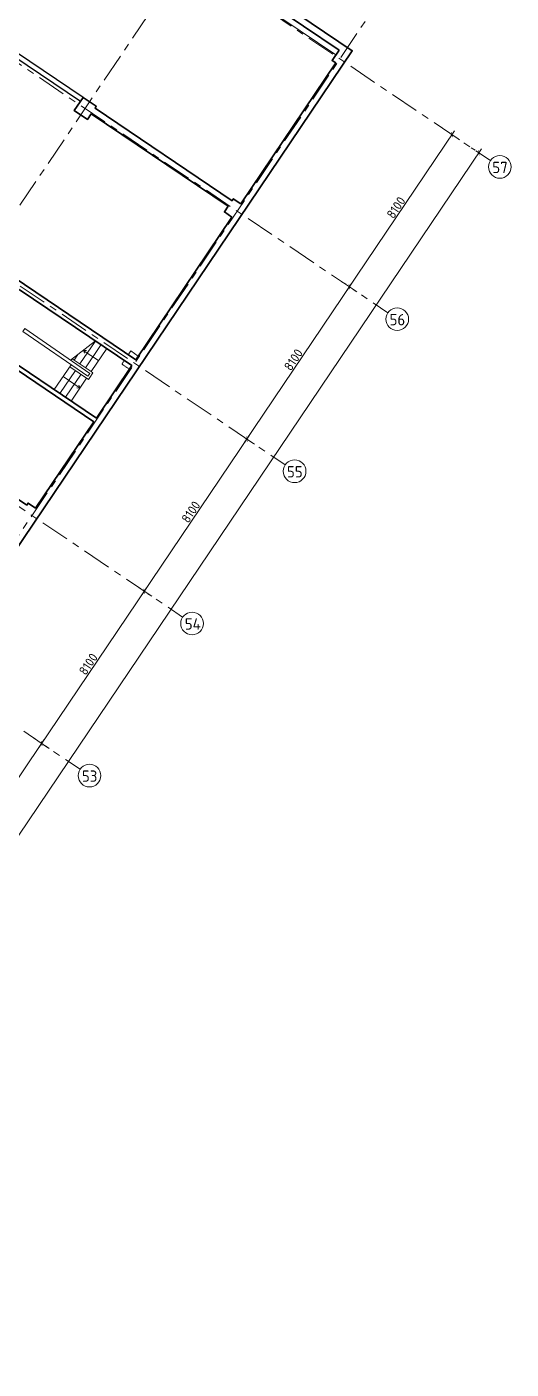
# Model space of a CAD drawing. Header units: millimetres. Extents: x -813692 to 807431, y 0 to 1813163.
# Drawn here: x 126258 to 147640, y 852099 to 911334 of the extents above; entities that cross this region are included whole.
import ezdxf

# ---------------------------------------------------------------- set-up
doc = ezdxf.new("R2010")
doc.units = ezdxf.units.MM
doc.linetypes.add('ГОСТ 2.303 4', pattern=[7, 5, -2, 0])
doc.linetypes.add('Линия сетки', pattern=[22.225, 12.7, -3.175, 3.175, -3.175])
for name, color, linetype, lineweight in [('A-ANNO-DIMS', 7, 'Continuous', 9), ('KR_0.35', 252, 'Continuous', 35), ('S-GRID', 252, 'Continuous', 9), ('АР_блоки200', 252, 'Continuous', 30), ('АР_демонт.несущ', 252, 'ГОСТ 2.303 4', 20), ('АР_монолит', 252, 'Continuous', 50), ('АР_Площади', 252, 'Continuous', 0), ('АР_тонкая линия', 252, 'Continuous', 5)]:
    doc.layers.add(name, color=color, linetype=linetype, lineweight=lineweight)
doc.styles.add('GOST 2.304', font='')
doc.styles.get('GOST 2.304').set_extended_font_data('GOST Common')
doc.dimstyles.new('М-200', dxfattribs={"dimtxt": 400, "dimasz": 160, "dimexe": 200, "dimexo": 400, "dimgap": 50, "dimtad": 1, "dimdec": 0, "dimzin": 0, "dimdsep": 46, "dimtxsty": 'GOST 2.304', "dimblk": 'ARCHTICK', "dimcen": 180, "dimdle": 200, "dimadec": 0, "dimazin": 0, "dimtfac": 1, "dimtdec": 0, "dimtmove": 1, "dimatfit": 0, "dimfxl": 1, "dimtolj": 1, "dimtzin": 0, "dimarcsym": 0})

# ---------------------------------------------------------------- blocks, each defined once
blk = doc.blocks.new('КР_подвал')
at = {"layer": 'KR_0.35', "ltscale": 200}
for points in [[(251583, 91527), (307390, 174265), (377983, 126649), (322176, 43911)], [(371100, 130930), (377401, 126680)], [(377401, 126680), (377093, 126224), (377259, 126112)], [(373065, 119895), (377259, 126112)], [(366626, 124117), (366681, 124200), (366101, 124592), (365710, 124011), (366290, 123620), (366458, 123869)], [(366458, 123869), (372510, 119787)], [(366626, 124117), (372677, 120035)], [(372510, 119787), (372342, 119538), (372674, 119314)], [(373065, 119895), (372733, 120118), (372677, 120035)], [(368424, 113014), (372674, 119314)], [(362040, 117319), (368424, 113014)], [(363282, 116120), (368256, 112765)], [(366578, 110278), (361438, 113745), (361956, 114512)], [(366690, 110444), (361716, 113799), (362121, 114400)], [(366690, 110444), (368256, 112765)], [(357567, 110687), (363619, 106605)], [(364006, 106464), (366578, 110278)], [(364006, 106464), (363674, 106688), (363619, 106605)]]:
    blk.add_lwpolyline(points, dxfattribs=at)
blk = doc.blocks.new('_ArchTick')
at = {"color": 0, "linetype": 'ByBlock', "const_width": 0.15}
blk.add_lwpolyline([(-0.5, -0.5), (0.5, 0.5)], dxfattribs=at)
blk = doc.blocks.new('*D90')
at = {"layer": 'A-ANNO-DIMS', "color": 0, "lineweight": -2, "transparency": 16777216}
for p, q in [((-44724, -124347), (-39971, -117300)), ((-39751, -117690), (-39917, -117578)), ((-44281, -124405), (-44447, -124293))]:
    blk.add_line(p, q, dxfattribs=at)
at = {"layer": 'Defpoints', "color": 0, "lineweight": 30, "transparency": 16777216}
for p in [(-40083, -117466), (-40083, -117466), (-44612, -124181)]:
    blk.add_point(p, dxfattribs=at)
at = {"layer": 'A-ANNO-DIMS', "color": 0, "lineweight": -2, "transparency": 16777216, "xscale": 160, "yscale": 160, "zscale": 160}
for p, rotation in [((-40083, -117466), 55.99999854218746), ((-44612, -124181), 235.9999985421874)]:
    blk.add_blockref('_ArchTick', p, dxfattribs=dict(at, rotation=rotation))
at = {"layer": 'A-ANNO-DIMS', "color": 0, "transparency": 16777216, "insert": (-42555, -120684), "char_height": 400, "attachment_point": 5, "rotation": 56, "style": 'GOST 2.304'}
blk.add_mtext('\\A1;8100', dxfattribs=at)
blk = doc.blocks.new('*D9')
at = {"layer": 'A-ANNO-DIMS', "color": 0, "lineweight": -2, "transparency": 16777216}
for p, q in [((-40195, -117632), (-35442, -110585)), ((-35885, -110527), (-35719, -110639)), ((-40415, -117243), (-40249, -117354))]:
    blk.add_line(p, q, dxfattribs=at)
at = {"layer": 'Defpoints', "color": 0, "lineweight": 30, "transparency": 16777216}
for p in [(-35553, -110751), (-35553, -110751), (-40083, -117466)]:
    blk.add_point(p, dxfattribs=at)
at = {"layer": 'A-ANNO-DIMS', "color": 0, "lineweight": -2, "transparency": 16777216, "xscale": 160, "yscale": 160, "zscale": 160}
for p, rotation in [((-35553, -110751), 55.99999854218737), ((-40083, -117466), 235.9999985421874)]:
    blk.add_blockref('_ArchTick', p, dxfattribs=dict(at, rotation=rotation))
at = {"layer": 'A-ANNO-DIMS', "color": 0, "transparency": 16777216, "insert": (-38025, -113969), "char_height": 400, "attachment_point": 5, "rotation": 56, "style": 'GOST 2.304'}
blk.add_mtext('\\A1;8100', dxfattribs=at)
blk = doc.blocks.new('*D10')
at = {"layer": 'A-ANNO-DIMS', "color": 0, "lineweight": -2, "transparency": 16777216}
for p, q in [((-35665, -110917), (-30912, -103870)), ((-30692, -104260), (-30858, -104148)), ((-35222, -110975), (-35388, -110863))]:
    blk.add_line(p, q, dxfattribs=at)
at = {"layer": 'Defpoints', "color": 0, "lineweight": 30, "transparency": 16777216}
for p in [(-31024, -104036), (-31024, -104036), (-35553, -110751)]:
    blk.add_point(p, dxfattribs=at)
at = {"layer": 'A-ANNO-DIMS', "color": 0, "lineweight": -2, "transparency": 16777216, "xscale": 160, "yscale": 160, "zscale": 160}
for p, rotation in [((-31024, -104036), 55.9999985421872), ((-35553, -110751), 235.9999985421872)]:
    blk.add_blockref('_ArchTick', p, dxfattribs=dict(at, rotation=rotation))
at = {"layer": 'A-ANNO-DIMS', "color": 0, "transparency": 16777216, "insert": (-33496, -107254), "char_height": 400, "attachment_point": 5, "rotation": 56, "style": 'GOST 2.304'}
blk.add_mtext('\\A1;8100', dxfattribs=at)
blk = doc.blocks.new('*D11')
at = {"layer": 'A-ANNO-DIMS', "color": 0, "lineweight": -2, "transparency": 16777216}
for p, q in [((-26826, -97097), (-26660, -97209)), ((-31136, -104202), (-26383, -97155)), ((-31356, -103812), (-31190, -103924))]:
    blk.add_line(p, q, dxfattribs=at)
at = {"layer": 'Defpoints', "color": 0, "lineweight": 30, "transparency": 16777216}
for p in [(-26495, -97321), (-26495, -97321), (-31024, -104036)]:
    blk.add_point(p, dxfattribs=at)
at = {"layer": 'A-ANNO-DIMS', "color": 0, "lineweight": -2, "transparency": 16777216, "xscale": 160, "yscale": 160, "zscale": 160}
for p, rotation in [((-26495, -97321), 55.99999854218748), ((-31024, -104036), 235.9999985421875)]:
    blk.add_blockref('_ArchTick', p, dxfattribs=dict(at, rotation=rotation))
at = {"layer": 'A-ANNO-DIMS', "color": 0, "transparency": 16777216, "insert": (-28967, -100538), "char_height": 400, "attachment_point": 5, "rotation": 56, "style": 'GOST 2.304'}
blk.add_mtext('\\A1;8100', dxfattribs=at)
blk = doc.blocks.new('*D12')
at = {"layer": 'A-ANNO-DIMS', "color": 0, "lineweight": -2, "transparency": 16777216}
for p, q in [((-26606, -97486), (-21853, -90440)), ((-21633, -90829), (-21799, -90717)), ((-26163, -97544), (-26329, -97432))]:
    blk.add_line(p, q, dxfattribs=at)
at = {"layer": 'Defpoints', "color": 0, "lineweight": 30, "transparency": 16777216}
for p in [(-21965, -90605), (-21965, -90605), (-26495, -97321)]:
    blk.add_point(p, dxfattribs=at)
at = {"layer": 'A-ANNO-DIMS', "color": 0, "lineweight": -2, "transparency": 16777216, "xscale": 160, "yscale": 160, "zscale": 160}
for p, rotation in [((-21965, -90605), 56.00000054844951), ((-26495, -97321), 236.0000005484495)]:
    blk.add_blockref('_ArchTick', p, dxfattribs=dict(at, rotation=rotation))
at = {"layer": 'A-ANNO-DIMS', "color": 0, "transparency": 16777216, "insert": (-24437, -93823), "char_height": 400, "attachment_point": 5, "rotation": 56, "style": 'GOST 2.304'}
blk.add_mtext('\\A1;8100', dxfattribs=at)
blk = doc.blocks.new('*D7')
at = {"layer": 'A-ANNO-DIMS', "color": 0, "lineweight": -2, "transparency": 16777216}
for p, q in [((-593595, -339954), (-537899, -257382)), ((-538342, -257324), (-538177, -257436)), ((-593814, -339565), (-593649, -339677))]:
    blk.add_line(p, q, dxfattribs=at)
at = {"layer": 'Defpoints', "color": 0, "transparency": 16777216}
for p in [(-538011, -257548), (-538011, -257548), (-593483, -339788)]:
    blk.add_point(p, dxfattribs=at)
at = {"layer": 'A-ANNO-DIMS', "color": 0, "lineweight": -2, "transparency": 16777216, "xscale": 160, "yscale": 160, "zscale": 160}
for p, rotation in [((-538011, -257548), 55.99999854218721), ((-593483, -339788), 235.9999985421872)]:
    blk.add_blockref('_ArchTick', p, dxfattribs=dict(at, rotation=rotation))
at = {"layer": 'A-ANNO-DIMS', "color": 0, "transparency": 16777216, "insert": (-565954, -298528), "char_height": 400, "attachment_point": 5, "rotation": 56, "style": 'GOST 2.304'}
blk.add_mtext('\\A1;99200', dxfattribs=at)
blk = doc.blocks.new('Оси200')
at = {"layer": 'S-GRID', "linetype": 'Линия сетки', "ltscale": 100}
for p, q in [((-98298.7, -39117.8), (-20269.3, -91749.3)), ((-102828.1, -45833), (-24798.8, -98464.5)), ((-107357.6, -52548.2), (-29328.3, -105179.7)), ((-107357.6, -52548.2), (-29328.2, -105179.7)), ((-111887.1, -59263.4), (-33857.7, -111894.9)), ((-116416.5, -65978.6), (-38387.2, -118610.1)), ((-29148.8, -76085.7), (-89105.7, -164975.4)), ((-22433.6, -80615.1), (-82390.5, -169504.8))]:
    blk.add_line(p, q, dxfattribs=at)
at = {"layer": 'S-GRID'}
for centre in [(-19854.8, -92028.9), (-24384.3, -98744.1), (-28913.7, -105459.3), (-28913.7, -105459.3), (-33443.2, -112174.5), (-37972.7, -118889.7)]:
    blk.add_circle(centre, 500, dxfattribs=at)
at = {"layer": 'S-GRID', "char_height": 500, "attachment_point": 5, "rotation": 359.9, "style": 'GOST 2.304'}
for s, insert in [('57', (-19846.2, -92052.6)), ('56', (-24377, -98767.8)), ('55', (-28906.5, -105483)), ('54', (-33410.9, -112198.3)), ('53', (-37965.4, -118913.4))]:
    blk.add_mtext(s, dxfattribs=dict(at, insert=insert))
at = {"layer": 'A-ANNO-DIMS'}
for p1, p2, picture, middle in [((-26494.6, -97320.6), (-21965.1, -90605.4), '*D12', (-24437.1, -93823.2)), ((-31024, -104035.9), (-26494.6, -97320.6), '*D11', (-28966.6, -100538.4)), ((-35553.5, -110751.1), (-31024, -104035.9), '*D10', (-33496, -107253.7)), ((-40083, -117466.3), (-35553.5, -110751.1), '*D9', (-38025.5, -113968.9)), ((-44612.4, -124181.5), (-40083, -117466.3), '*D90', (-42555, -120684.1))]:
    dim = blk.add_aligned_dim(p1=p1, p2=p2, distance=0, dimstyle='М-200', dxfattribs=at)
    dim.commit()
    dim.dimension.update_dxf_attribs({"geometry": picture, "text_midpoint": middle})
dim = blk.add_aligned_dim(p1=(-76255.4, -173643), p2=(-20783.5, -91402.5), distance=0, dimstyle='М-200', dxfattribs=at)
dim.commit()
dim.dimension.update_dxf_attribs({"geometry": '*D7', "text_midpoint": (-48726.7, -132382.9), "insert": (517227.4, 166145.4)})

msp = doc.modelspace()

# ---------------------------------------------------------------- linework, layer by layer
at = {"layer": 'АР_блоки200', "linetype": 'Continuous', "flags": 128}
for points in [[(125687.4, 910038.7), (128630.5, 908053.6)], [(128742.4, 908219.4), (125799.3, 910204.5)]]:
    msp.add_lwpolyline(points, dxfattribs=at)
at = {"layer": 'АР_демонт.несущ', "ltscale": 0.3}
msp.add_lwpolyline([(130565.6, 896616.1), (130453.8, 896450.3), (130785.4, 896226.6)], dxfattribs=at)
at = {"layer": 'АР_Площади', "ltscale": 0.5}
for points in [[(135706.3, 903522.1), (135374.8, 903746), (135318.9, 903663), (129266.9, 907745.2), (129322.7, 907827.9), (124804.4, 910875.5), (124413, 910295.2), (125242, 909736), (121104, 903601.1), (117041.7, 906341.2), (125933, 919522.8), (129166.1, 917342), (128942.5, 917010.4), (129937.4, 916339.6), (130161, 916671), (133187, 914629.9), (133019.2, 914381.2), (133433.8, 914101.8), (133601.5, 914350.3), (139902.2, 910100.5), (139734.4, 909851.8), (139900.4, 909740.1), (135703.2, 903524.3)], [(131176.8, 896806.9), (130845.2, 897030.6), (130733.4, 896864.8), (124681.6, 900947), (124793.4, 901112.9), (121269.9, 903489.5), (125687.4, 910038.7), (128630.5, 908053.6), (128351.1, 907639.2), (128931.3, 907247.6), (129099.1, 907496.3), (135151.2, 903414.3), (134983.3, 903165.5), (135314.8, 902941.8), (131176.8, 896806.9)], [(129331.6, 894071.3), (124357.4, 897426.4), (125923.1, 899747.5), (130897.2, 896392.4), (129331.6, 894071.3)], [(126647.5, 890091.9), (126315.8, 890315.4), (126259.9, 890232.5), (120207.8, 894314.6), (120263.8, 894397.5), (119847.2, 894678.5), (122421.5, 898490.7), (129219.6, 893905.3), (126647.5, 890091.9)]]:
    msp.add_lwpolyline(points, dxfattribs=at)
at = {"layer": 'АР_тонкая линия'}
for p, q in [((129293.8, 897474), (128188.8, 896624.1)), ((128595.2, 896456.1), (129268.8, 897454.8)), ((128346.1, 896624.1), (128515.7, 896875.5)), ((128751.7, 897057), (129420.9, 896605.6)), ((128752.8, 897057.9), (128891.3, 897052.9)), ((128752.8, 897057.9), (128809.4, 896931.5)), ((128844.3, 896288.1), (129534.6, 897311.5)), ((129093.4, 896120.1), (129783.7, 897143.5)), ((127470.8, 895326.4), (128210.8, 896424.1)), ((128981.2, 895777.2), (128151.7, 896336.4)), ((129093.4, 896120.1), (128262.3, 896680.7)), ((127719.9, 895158.4), (128401.1, 896168.3)), ((128606.7, 895395.1), (127860.6, 895898.4)), ((127969, 894990.4), (128650.2, 896000.3)), ((128218.1, 894822.4), (128899.4, 895832.4)), ((129037.1, 895860.1), (128981.2, 895777.2)), ((129176.3, 896064.2), (129037.1, 895860.1)), ((129093.4, 896120.1), (129176.3, 896064.2)), ((128606.7, 895395.1), (128468.3, 895400.1)), ((128606.7, 895395.1), (128550.2, 895521.6))]:
    msp.add_line(p, q, dxfattribs=at)
msp.add_lwpolyline([(129036.3, 896034.7), (128954.8, 895915.3), (126074.9, 897883.5), (126170.3, 898023.3)], close=True, dxfattribs=at)

# ---------------------------------------------------------------- block references
at = {"layer": 'A-ANNO-DIMS', "color": 18, "lineweight": 0, "true_color": 0x000000}
msp.add_blockref('Оси200', (166995, 997181.2), dxfattribs=at)
at = {"layer": 'АР_монолит'}
msp.add_blockref('КР_подвал', (-237358.6, 783627.7), dxfattribs=at)

doc.saveas('drawing.dxf')
